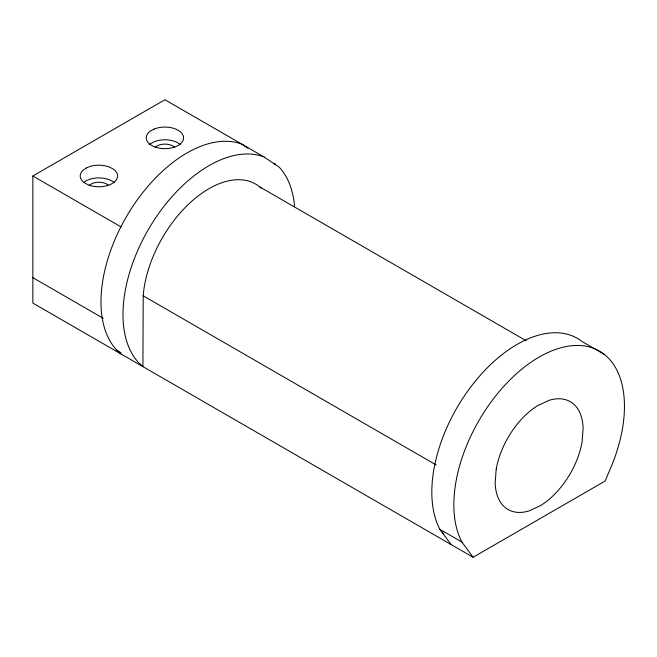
<?xml version="1.0" encoding="UTF-8"?>
<svg xmlns="http://www.w3.org/2000/svg" width="657" height="657" viewBox="0 0 657 657"><rect width="100%" height="100%" fill="white"/><g stroke="black" fill="none" stroke-linecap="round" stroke-linejoin="round"><path stroke-width="0.99" d="M261.231 188.181A93.393 53.923 -60 0 0 190.579 202.323A93.393 53.923 -60 0 0 143.201 295.806L142.914 366.631L138.701 362.721A121.57 70.192 -60 0 1 150.658 225.655A121.57 70.192 -60 0 1 263.983 156.924L279.2 167.19A121.57 70.192 -60 0 1 294.558 206.544M84.121 182.211L86.494 180.634A18.675 10.783 0 0 1 109.177 179.698L112.864 181.546A18.675 10.783 0 0 1 114.359 182.662M473.106 557.259L461.937 542.066A120.65 69.658 -60 0 1 546.32 353.285A120.65 69.658 -60 0 1 609.17 471.422L605.179 481.006L473.106 557.259L32.85 303.082L32.85 175.994L164.923 99.741L263.983 156.924M274.141 163.774L274.987 163.281L274.987 164.349M604.333 354.41L582.316 341.697A120.65 69.658 -60 0 0 471.077 386.546A120.65 69.658 -60 0 0 439.919 529.353L451.088 544.554M259.802 186.941L526.232 340.769M32.85 175.994L120.904 226.829M143.201 295.806L436.281 465.016M32.85 277.665L103.289 318.333M461.937 542.066L439.919 529.353L443.647 533.911M180.174 144.343L176.856 142.282A18.675 10.783 0 0 0 154.132 141.772L150.56 143.686A18.675 10.783 0 0 0 149.123 144.827M247.894 148.211L241.973 144.22A121.57 70.192 -60 0 0 128.649 212.942A121.57 70.192 -60 0 0 116.691 350.017L120.904 353.918M116.691 350.017L120.904 352.85M155.224 147.34A11.21 6.471 0 0 1 174.631 147.34M89.18 185.463A11.21 6.471 0 0 1 108.594 185.463M496.224 469.065L495.148 482.895A62.259 35.946 -60 0 0 529.353 510.809L540.793 505.438A62.259 35.946 -60 0 0 582.069 442.112L583.137 428.282A62.259 35.946 -60 0 0 548.932 400.376L537.492 405.739A62.259 35.946 -60 0 0 496.224 469.065M86.494 167.921L83.299 170.048A18.675 10.783 0 0 0 84.917 183.147L88.596 184.995A18.675 10.783 0 0 0 112.996 183.057A18.675 10.783 0 0 0 112.864 168.833L109.177 166.993A18.675 10.783 0 0 0 86.494 167.921M154.132 129.059L150.56 130.973A18.675 10.783 0 0 0 149.681 144.097L152.991 146.158A18.675 10.783 0 0 0 177.612 145.78A18.675 10.783 0 0 0 180.174 131.638L176.856 129.569A18.675 10.783 0 0 0 154.132 129.059"/></g></svg>
